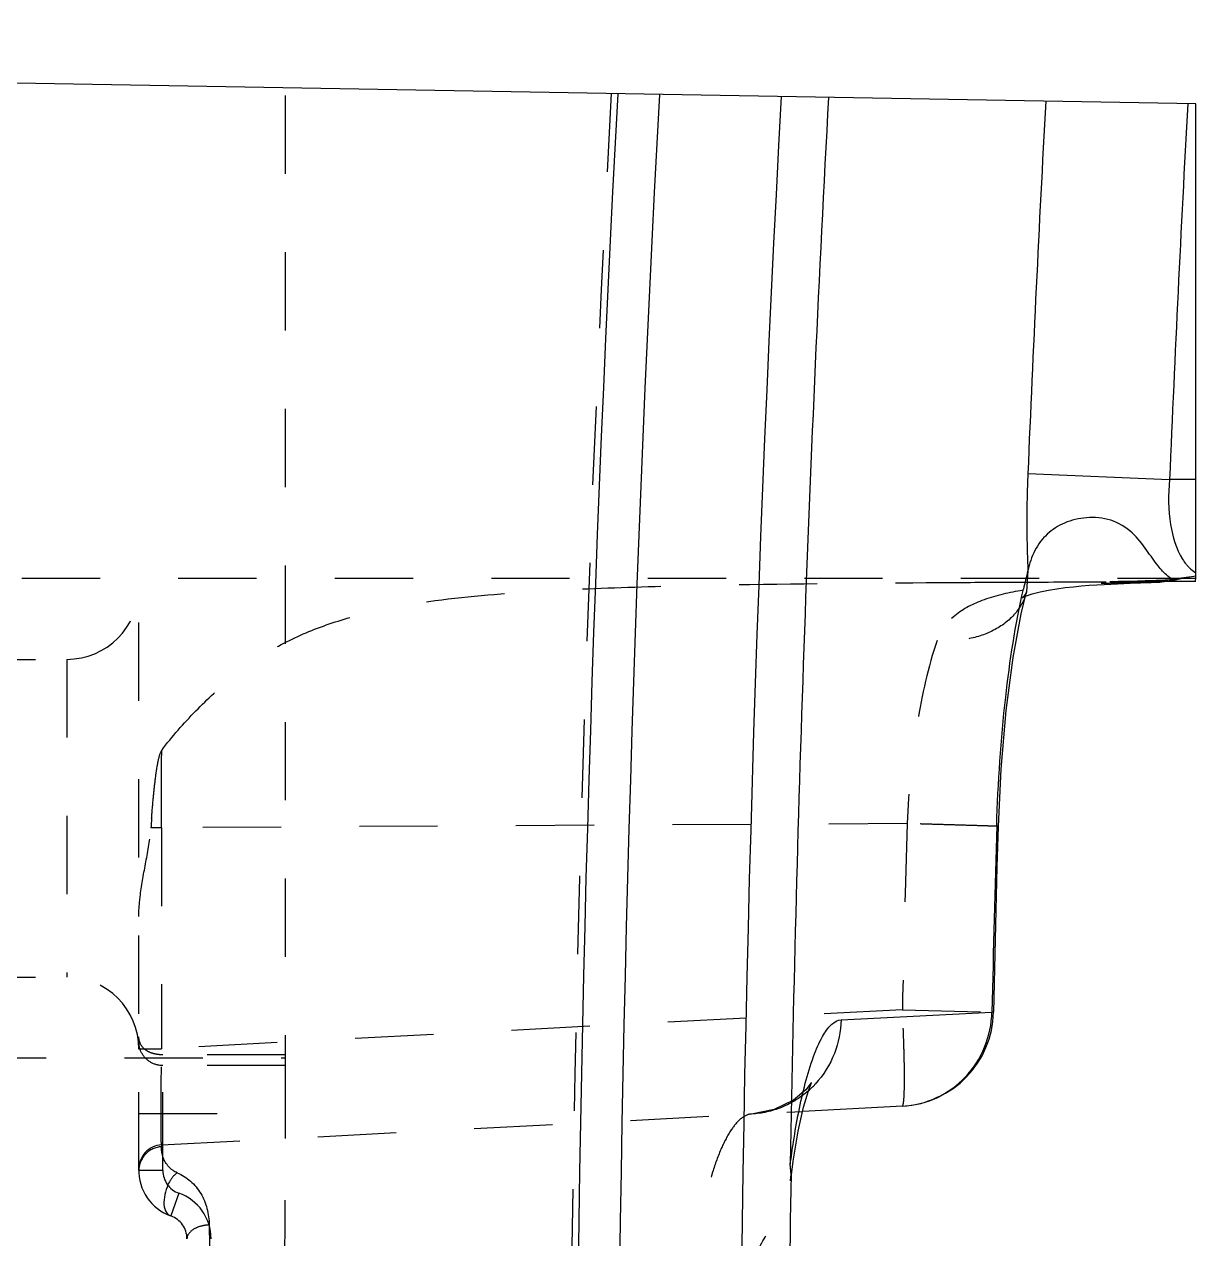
# Model space of a CAD drawing. Header units: millimetres. Extents: x 309 to 11345, y -1340 to 1318.
# Drawn here: x 3659.26 to 3683.71, y -327.96 to -302.63 of the extents above; entities that cross this region are included whole.
import ezdxf

# ---------------------------------------------------------------- set-up
doc = ezdxf.new("R2010")
doc.units = ezdxf.units.MM
doc.header["$LTSCALE"] = 16.335
doc.linetypes.add('HIDDEN', pattern=[0.2, 0.1, -0.1])
doc.layers.get('0').update_dxf_attribs({"linetype": 'CONTINUOUS'})
doc.layers.add('DEFAULT_2', color=8, linetype='HIDDEN')

msp = doc.modelspace()

# ---------------------------------------------------------------- linework, layer by layer
at = {"color": 7, "linetype": 'Continuous'}
for p, q in [((3683.708, -304.288), (3588.608, -302.628)), ((3683.708, -314.145), (3683.708, -304.288)), ((3680.205, -312.003), (3683.163, -312.127)), ((3683.708, -312.127), (3683.163, -312.127)), ((3680.206, -314.03), (3680.178, -314.466)), ((3683.47, -314.179), (3683.579, -314.162)), ((3683.708, -314.145), (3683.579, -314.162)), ((3681.643, -314.322), (3681.794, -314.313)), ((3682.078, -314.299), (3682.338, -314.289)), ((3682.271, -314.253), (3682.367, -314.252)), ((3682.338, -314.289), (3682.781, -314.273)), ((3682.377, -314.252), (3682.377, -314.252)), ((3682.958, -314.264), (3683.051, -314.255)), ((3683.705, -314.255), (3683.051, -314.255)), ((3683.052, -314.255), (3683.148, -314.243)), ((3683.145, -314.243), (3683.313, -314.211)), ((3683.153, -314.242), (3683.267, -314.221)), ((3683.31, -314.212), (3683.47, -314.179)), ((3683.312, -314.211), (3683.31, -314.212)), ((3683.313, -314.211), (3683.312, -314.211)), ((3680.068, -314.931), (3680.178, -314.466)), ((3679.553, -319.362), (3679.59, -319.362)), ((3676.305, -323.399), (3679.454, -323.235)), ((3679.491, -323.235), (3679.454, -323.235)), ((3677.586, -325.198), (3675.505, -325.307)), ((3675.261, -326.622), (3675.246, -326.412)), ((3675.261, -326.687), (3675.306, -326.349))]:
    msp.add_line(p, q, dxfattribs=at)
for points in [[(3680.463, -314.467), (3680.634, -314.432), (3680.808, -314.404), (3680.984, -314.38), (3681.157, -314.361), (3681.324, -314.345), (3681.486, -314.333), (3681.643, -314.322)], [(3681.794, -314.313), (3681.939, -314.306), (3682.078, -314.299)], [(3682.781, -314.273), (3682.871, -314.269), (3682.958, -314.264)], [(3680.156, -314.561), (3680.294, -314.512), (3680.463, -314.467)], [(3679.59, -319.362), (3679.647, -318.168), (3679.754, -316.941), (3679.9, -315.841), (3680.068, -314.931)], [(3679.491, -323.235), (3679.567, -320.203), (3679.591, -319.362)], [(3675.306, -326.349), (3675.413, -325.718), (3675.523, -325.223), (3675.623, -324.881), (3675.658, -324.784)]]:
    msp.add_lwpolyline(points, dxfattribs=at)
for centre, radius, start, end in [((4275.808, -336.788), 605.047, 176.900917, 183.099083), ((4275.808, -336.788), 604.18, 176.897906, 183.102094), ((4275.808, -336.788), 601.639, 176.889021, 183.110979), ((4275.808, -336.788), 600.652, 176.88555, 179.010245), ((4275.808, -336.788), 596.119, 176.869465, 177.617144), ((4275.808, -336.788), 593.158, 176.858824, 177.617144), ((3684.197, -313.338), 0.885, 219.4368, 224.1248), ((3692.27, -317.196), 12.473, 165.2991, 167.1044), ((3684.137, -313.396), 0.802, 224.1764, 225.8545), ((3683.987, -313.582), 0.562, 238.1114, 240.2459), ((3680.708, -314.126), 3, 357.5265, 359.6292), ((3682.455, -331.018), 16.766, 90.2662, 91.8431), ((4281.907, -336.788), 602.605, 178.341012, 178.711224), ((3677.48, -323.19), 2.011, 273.0028, 358.7112), ((3674.357, -323.432), 1.922, 313.7903, 317.2552), ((3674.343, -323.418), 1.942, 312.6007, 313.7892), ((4275.808, -336.788), 600.633, 179.030375, 180.969626)]:
    msp.add_arc(centre, radius, start, end, dxfattribs=at)
for points, knots in [([(3680.205, -312.003), (3680.197, -312.177), (3680.176, -312.852), (3680.183, -313.529), (3680.206, -314.03)], [0, 0, 0, 0, 0.256726, 1, 1, 1, 1]), ([(3683.163, -312.127), (3683.131, -312.438), (3683.136, -313.009), (3683.297, -313.57), (3683.43, -313.785)], [0, 0, 0, 0, 0.553477, 1, 1, 1, 1]), ([(3682.922, -313.927), (3682.84, -313.823), (3682.676, -313.581), (3682.393, -313.208), (3681.948, -312.936), (3681.437, -312.898), (3680.973, -313.005), (3680.591, -313.246), (3680.326, -313.603), (3680.235, -313.884), (3680.206, -314.03)], [0, 0, 0, 0, 0.107799, 0.238443, 0.379168, 0.517756, 0.645062, 0.762619, 0.878401, 1, 1, 1, 1]), ([(3683.286, -314.215), (3683.227, -314.215), (3683.082, -314.121), (3682.983, -314.004), (3682.922, -313.927)], [0, 0, 0, 0, 0.37483, 1, 1, 1, 1]), ([(3679.555, -319.342), (3679.581, -318.45), (3679.693, -316.796), (3679.942, -315.155), (3680.112, -314.412)], [0, 0, 0, 0, 0.539351, 1, 1, 1, 1]), ([(3683.308, -314.212), (3683.304, -314.213), (3683.297, -314.214), (3683.29, -314.214), (3683.286, -314.215)], [0, 0, 0, 0, 0.492086, 1, 1, 1, 1]), ([(3677.586, -325.198), (3677.83, -325.185), (3678.321, -325.064), (3678.934, -324.622), (3679.346, -323.984), (3679.449, -323.484), (3679.454, -323.235)], [0, 0, 0, 0, 0.247913, 0.496946, 0.747796, 1, 1, 1, 1]), ([(3675.56, -324.72), (3675.61, -324.532), (3675.708, -324.2), (3675.887, -323.782), (3676.066, -323.504), (3676.233, -323.402), (3676.305, -323.399)], [0, 0, 0, 0, 0.371217, 0.658914, 0.863, 1, 1, 1, 1]), ([(3676.305, -323.399), (3676.3, -323.637), (3676.204, -324.127), (3675.938, -324.553), (3675.768, -324.737)], [0, 0, 0, 0, 0.487133, 1, 1, 1, 1]), ([(3675.246, -326.413), (3675.267, -326.255), (3675.347, -325.687), (3675.455, -325.121), (3675.56, -324.72)], [0, 0, 0, 0, 0.27706, 1, 1, 1, 1])]:
    msp.add_open_spline(points, degree=3, knots=knots, dxfattribs=at)
for points in [[(3683.43, -313.785), (3683.456, -313.825), (3683.483, -313.864), (3683.513, -313.901)], [(3683.578, -313.971), (3683.612, -314.004), (3683.65, -314.035), (3683.69, -314.06)]]:
    msp.add_open_spline(points, degree=3, dxfattribs=at)
at = {"layer": 'DEFAULT_2', "color": 8, "linetype": 'HIDDEN'}
for p, q in [((3664.708, -325.352), (3664.708, -303.956)), ((3683.708, -314.192), (3566.608, -314.192)), ((3661.649, -326.542), (3661.649, -314.192)), ((3678.651, -314.273), (3682.377, -314.252)), ((3680.085, -314.266), (3680.177, -314.266)), ((3680.177, -314.266), (3680.207, -314.265)), ((3682.074, -314.258), (3682.13, -314.255)), ((3682.074, -314.258), (3682.158, -314.255)), ((3683.051, -314.255), (3682.13, -314.255)), ((3682.172, -314.255), (3682.271, -314.253)), ((3683.347, -314.194), (3683.313, -314.211)), ((3680.178, -314.466), (3680.177, -314.472)), ((3654.594, -315.877), (3660.149, -315.877)), ((3660.149, -315.877), (3660.149, -322.507)), ((3662.125, -319.39), (3661.902, -319.39)), ((3677.686, -319.304), (3662.125, -319.39)), ((3662.125, -319.39), (3662.125, -324)), ((3654.594, -322.507), (3660.149, -322.507)), ((3677.586, -323.19), (3662.125, -324)), ((3677.586, -323.19), (3679.491, -323.235)), ((3661.649, -324), (3662.125, -324)), ((3566.608, -324.192), (3664.708, -324.192)), ((3662.151, -326.542), (3662.151, -324.128)), ((3664.708, -324.128), (3662.151, -324.128)), ((3664.708, -324.352), (3662.151, -324.352)), ((3662.125, -326.008), (3675.505, -325.307)), ((3677.585, -325.198), (3677.586, -325.198)), ((3661.649, -325.352), (3664.708, -325.352)), ((3664.708, -325.873), (3664.708, -325.352)), ((3662.125, -326.008), (3662.122, -326.045)), ((3661.649, -326.515), (3661.649, -326.51)), ((3662.151, -326.542), (3661.649, -326.542)), ((3675.251, -326.753), (3675.261, -326.622)), ((3675.252, -326.755), (3675.261, -326.687)), ((3662.487, -327.016), (3662.319, -327.49))]:
    msp.add_line(p, q, dxfattribs=at)
for points in [[(3680.177, -314.472), (3680.161, -314.506), (3680.105, -314.58), (3680.087, -314.596)], [(3680.087, -314.596), (3680.088, -314.595), (3680.155, -314.562), (3680.156, -314.561)], [(3675.658, -324.784), (3675.689, -324.709), (3675.685, -324.711), (3675.57, -324.857), (3675.311, -325.076), (3674.912, -325.272), (3674.436, -325.363)]]:
    msp.add_lwpolyline(points, dxfattribs=at)
for centre, radius, start, end in [((4275.808, -336.788), 605.185, 176.901395, 183.098605), ((3689.355, -357.577), 43.797, 97.5783, 97.8847), ((3660.149, -314.377), 1.5, 270, 0), ((3681.907, -308.636), 5.624, 270.0909, 271.2354), ((3681.941, -310.323), 3.937, 271.2618, 271.9368), ((3714.139, -323.119), 52.37, 175.6992, 175.923), ((4281.905, -336.788), 604.473, 178.342512, 178.71095), ((3660.149, -324.007), 1.5, 0, 90), ((3662.151, -326.51), 0.503, 93, 180.5842), ((3662.654, -326.542), 1.006, 178.1774, 250.5288), ((3662.654, -326.542), 0.503, 180, 250.5288), ((3662.151, -327.964), 1.006, 0, 70.5288), ((3662.151, -327.964), 0.503, 0, 70.5288), ((4152.62, -326.634), 489.501, 180.12218, 180.39075)]:
    msp.add_arc(centre, radius, start, end, dxfattribs=at)
for points, knots in [([(3662.126, -317.776), (3662.343, -317.486), (3662.817, -316.95), (3663.591, -316.233), (3664.438, -315.636), (3665.376, -315.202), (3666.38, -314.899), (3667.796, -314.63), (3669.63, -314.462), (3671.863, -314.365), (3674.875, -314.299), (3677.139, -314.281), (3678.651, -314.273)], [0, 0, 0, 0, 0.062035, 0.121968, 0.180194, 0.238491, 0.298011, 0.359091, 0.484697, 0.612649, 0.741492, 1, 1, 1, 1]), ([(3682.377, -314.252), (3682.477, -314.251), (3682.654, -314.256), (3682.776, -314.249), (3682.883, -314.26), (3682.816, -314.264), (3682.767, -314.266), (3682.653, -314.27), (3682.523, -314.273), (3682.361, -314.277), (3682.174, -314.283), (3681.88, -314.292), (3681.483, -314.307), (3680.84, -314.345), (3680.083, -314.422), (3679.276, -314.605), (3678.641, -314.934), (3678.375, -315.296), (3678.31, -315.482)], [0, 0, 0, 0, 0.055198, 0.087252, 0.090916, 0.096, 0.109163, 0.128956, 0.153666, 0.18301, 0.217591, 0.257041, 0.345229, 0.437089, 0.612329, 0.764997, 0.891093, 1, 1, 1, 1]), ([(3682.13, -314.255), (3682.344, -314.247), (3682.75, -314.23), (3683.157, -314.221), (3683.347, -314.194)], [0, 0, 0, 0, 0.527586, 1, 1, 1, 1]), ([(3680.177, -314.472), (3680.133, -314.636), (3679.953, -314.964), (3679.492, -315.308), (3678.918, -315.486), (3678.51, -315.499), (3678.31, -315.482)], [0, 0, 0, 0, 0.222967, 0.470653, 0.736715, 1, 1, 1, 1]), ([(3678.31, -315.482), (3678.118, -316.038), (3677.846, -317.311), (3677.716, -318.599), (3677.686, -319.304)], [0, 0, 0, 0, 0.454786, 1, 1, 1, 1]), ([(3661.916, -319.192), (3661.925, -319.069), (3661.945, -318.825), (3661.982, -318.461), (3662.022, -318.16), (3662.067, -317.926), (3662.105, -317.809), (3662.139, -317.76)], [0, 0, 0, 0, 0.253266, 0.505173, 0.754406, 0.877684, 1, 1, 1, 1]), ([(3662.125, -319.39), (3662.125, -319.253), (3662.125, -318.715), (3662.125, -318.177), (3662.126, -317.776)], [0, 0, 0, 0, 0.25412, 1, 1, 1, 1]), ([(3661.649, -321.244), (3661.649, -321.094), (3661.682, -320.71), (3661.799, -320.097), (3661.885, -319.629), (3661.902, -319.39)], [0, 0, 0, 0, 0.240352, 0.615301, 1, 1, 1, 1]), ([(3679.59, -319.362), (3679.591, -319.36), (3679.571, -319.365), (3679.554, -319.358), (3679.504, -319.36), (3679.444, -319.356), (3679.361, -319.354), (3679.217, -319.349), (3678.999, -319.343), (3678.702, -319.334), (3678.372, -319.324), (3678.03, -319.314), (3677.8, -319.307), (3677.686, -319.304)], [0, 0, 0, 0, 0.00426, 0.017672, 0.040977, 0.074275, 0.117254, 0.169598, 0.300851, 0.460607, 0.637448, 0.820484, 1, 1, 1, 1]), ([(3677.586, -325.198), (3677.59, -325.198), (3677.599, -325.182), (3677.61, -325.133), (3677.621, -325.019), (3677.628, -324.837), (3677.63, -324.59), (3677.627, -324.29), (3677.615, -323.817), (3677.599, -323.445), (3677.586, -323.19)], [0, 0, 0, 0, 0.007006, 0.022214, 0.079591, 0.172022, 0.295901, 0.44674, 0.61893, 1, 1, 1, 1]), ([(3661.79, -324.026), (3661.748, -323.994), (3661.675, -323.914), (3661.649, -323.807), (3661.649, -323.754)], [0, 0, 0, 0, 0.498792, 1, 1, 1, 1]), ([(3662, -324.114), (3661.977, -324.109), (3661.903, -324.091), (3661.833, -324.057), (3661.79, -324.026)], [0, 0, 0, 0, 0.305127, 1, 1, 1, 1]), ([(3662.125, -326.008), (3662.122, -326.008), (3662.124, -325.987), (3662.118, -325.965), (3662.119, -325.913), (3662.117, -325.849), (3662.116, -325.764), (3662.114, -325.62), (3662.114, -325.402), (3662.115, -325.102), (3662.117, -324.759), (3662.12, -324.387), (3662.123, -324.131), (3662.125, -324)], [0, 0, 0, 0, 0.005096, 0.019838, 0.043945, 0.077066, 0.118839, 0.168902, 0.292441, 0.44406, 0.617304, 0.805006, 1, 1, 1, 1]), ([(3662.151, -324.128), (3662.137, -324.128), (3662.086, -324.127), (3662.035, -324.121), (3662, -324.114)], [0, 0, 0, 0, 0.289172, 1, 1, 1, 1]), ([(3675.657, -324.847), (3675.485, -325.006), (3675.097, -325.253), (3674.65, -325.352), (3674.437, -325.363)], [0, 0, 0, 0, 0.522388, 1, 1, 1, 1]), ([(3674.436, -325.363), (3674.36, -325.367), (3674.186, -325.459), (3673.985, -325.717), (3673.787, -326.1), (3673.526, -326.828), (3673.292, -327.959), (3673.196, -328.926), (3673.173, -329.446)], [0, 0, 0, 0, 0.051682, 0.123801, 0.220687, 0.342126, 0.647322, 1, 1, 1, 1]), ([(3662.122, -326.045), (3661.999, -326.053), (3661.749, -326.164), (3661.649, -326.42), (3661.649, -326.543)], [0, 0, 0, 0, 0.500731, 1, 1, 1, 1]), ([(3662.45, -326.59), (3662.318, -326.535), (3662.153, -326.343), (3662.119, -326.122), (3662.122, -326.045)], [0, 0, 0, 0, 0.651948, 1, 1, 1, 1]), ([(3662.45, -326.59), (3662.378, -326.643), (3662.185, -326.877), (3662.101, -327.414), (3662.319, -327.49)], [0, 0, 0, 0, 0.279677, 1, 1, 1, 1]), ([(3662.45, -326.59), (3662.651, -326.673), (3663.011, -326.995), (3663.11, -327.45), (3663.12, -327.678)], [0, 0, 0, 0, 0.487957, 1, 1, 1, 1]), ([(3674.243, -329.44), (3674.246, -329.18), (3674.335, -328.659), (3674.678, -327.977), (3675.058, -327.386), (3675.226, -326.96), (3675.251, -326.755)], [0, 0, 0, 0, 0.26952, 0.536767, 0.785462, 1, 1, 1, 1]), ([(3663.12, -327.678), (3663.067, -327.68), (3662.958, -327.696), (3662.778, -327.755), (3662.654, -327.879), (3662.654, -327.964)], [0, 0, 0, 0, 0.273586, 0.558574, 1, 1, 1, 1])]:
    msp.add_open_spline(points, degree=3, knots=knots, dxfattribs=at)
for points in [[(3678.651, -314.273), (3679.129, -314.27), (3679.607, -314.268), (3680.085, -314.266)], [(3680.207, -314.265), (3680.776, -314.263), (3681.346, -314.262), (3681.916, -314.26)], [(3661.716, -324.102), (3661.673, -324.027), (3661.649, -323.938), (3661.649, -323.852)], [(3661.9, -324.285), (3661.825, -324.242), (3661.759, -324.177), (3661.716, -324.102)], [(3662.151, -324.352), (3662.065, -324.352), (3661.975, -324.328), (3661.9, -324.285)], [(3664.698, -328.797), (3664.699, -327.823), (3664.706, -326.848), (3664.708, -325.873)]]:
    msp.add_open_spline(points, degree=3, dxfattribs=at)

doc.saveas('drawing.dxf')
